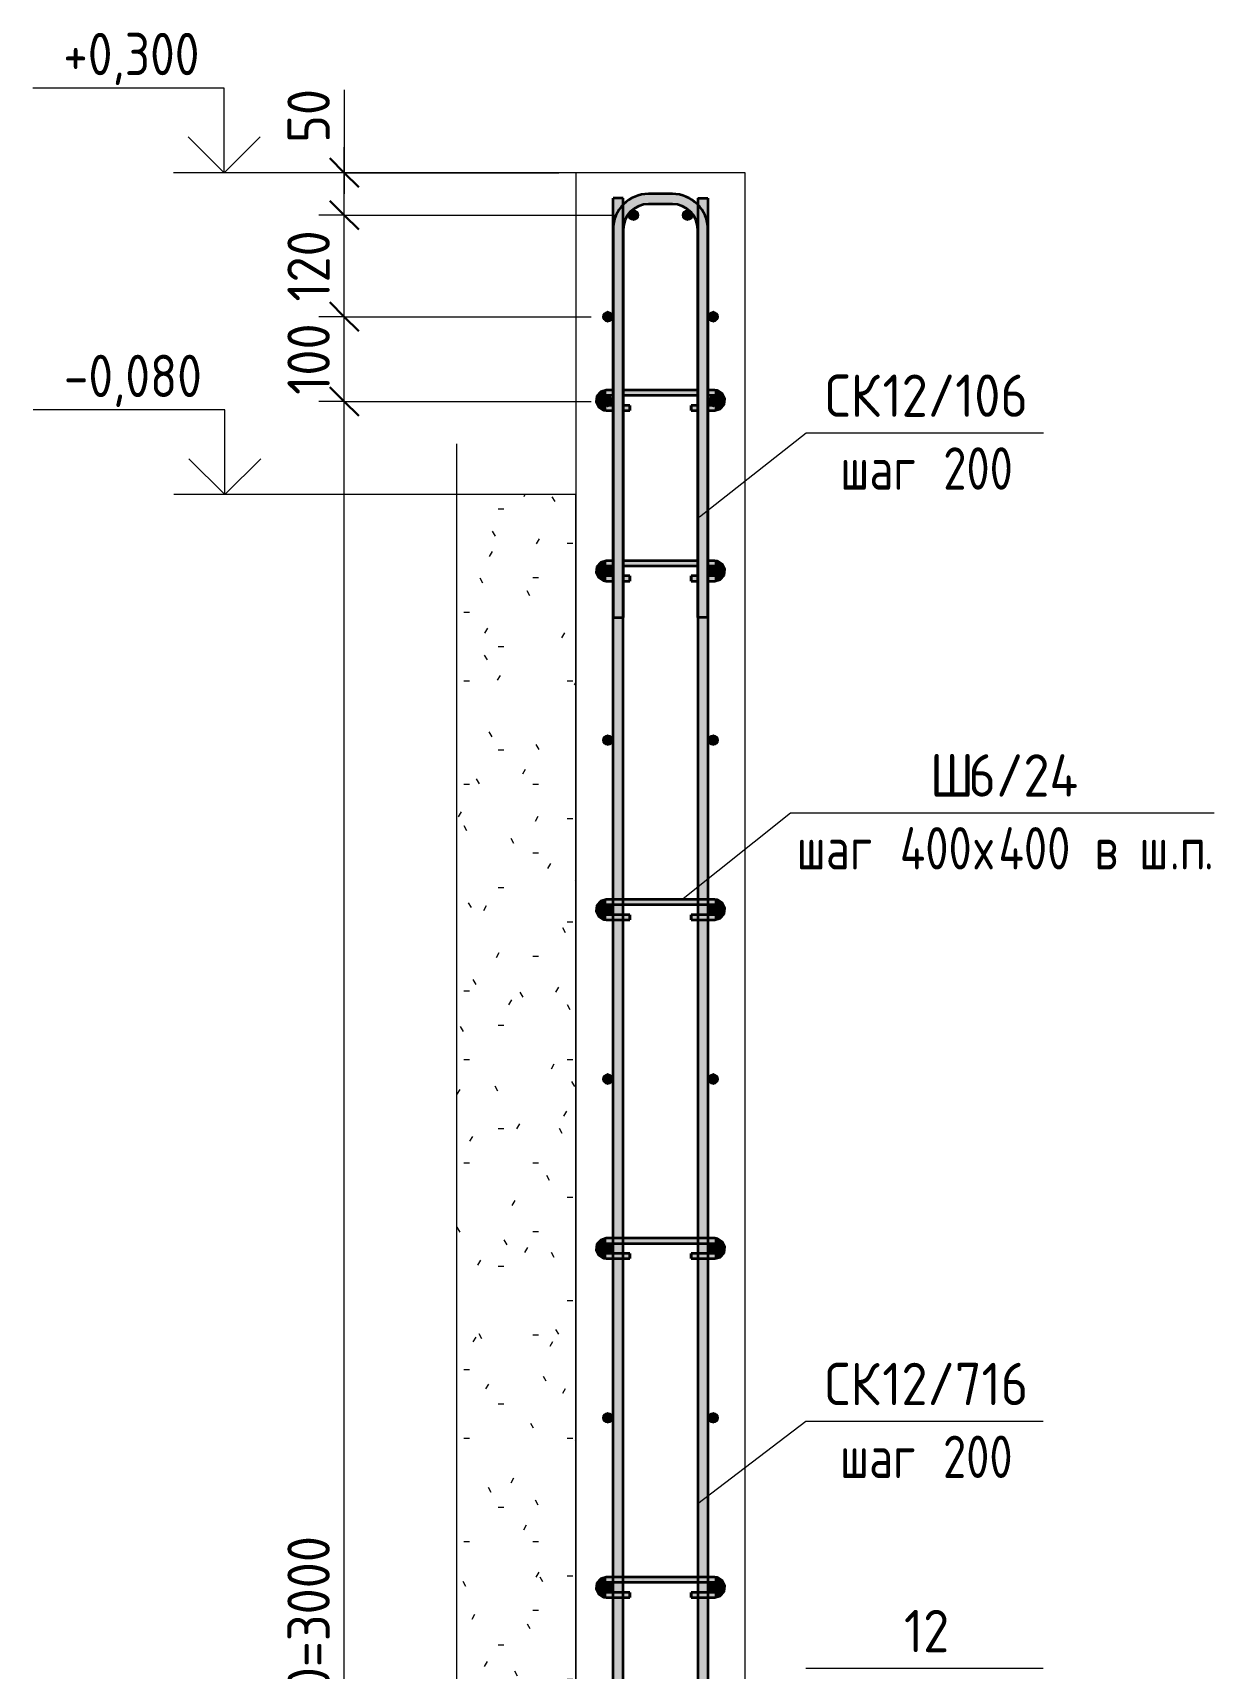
# Model space of a CAD drawing. Header units: millimetres. Extents: x -6516 to 17647, y -4389 to 6814.
# Drawn here: x 13559 to 14953, y -1466 to 465 of the extents above; entities that cross this region are included whole.
import ezdxf

# ---------------------------------------------------------------- set-up
doc = ezdxf.new("R2010")
doc.units = ezdxf.units.MM
for name, color, linetype, lineweight in [('AA_Dim', 7, 'Continuous', 9), ('AA_Dim-20', 7, 'Continuous', 9), ('AA_Oformlenie', 7, 'Continuous', 9), ('AA_Vinoska', 7, 'Continuous', 9), ('AA_Visotnaya otmetka', 7, 'Continuous', 9), ('AF_Stena_Опалубка', 253, 'Continuous', 20), ('KR_Armatura', 7, 'Continuous', 20), ('KR_Armatura_Tonkie', 7, 'Continuous', 20), ('KR_Fundament', 7, 'Continuous', 20)]:
    doc.layers.add(name, color=color, linetype=linetype, lineweight=lineweight)
doc.styles.add('ISOCPEUR_1', font='isocpeur.TTF', dxfattribs={"width": 0.9, "height": 50})
doc.styles.add('ISOCPEUR_2', font='isocpeur.TTF', dxfattribs={"width": 0.85, "height": 50})
doc.styles.add('ISOCPEUR_3', font='isocpeur.TTF', dxfattribs={"width": 0.8, "height": 50})
doc.dimstyles.new('05_Округл_1мм__прозр_', dxfattribs={"dimscale": 304.8, "dimtxt": 50.137748, "dimasz": 0.111549, "dimexe": 0.098425, "dimexo": 0.065617, "dimgap": 0.006562, "dimtad": 1, "dimdec": 0, "dimdsep": 46, "dimtxsty": 'ISOCPEUR_1', "dimblk1": 'OBLIQUE', "dimblk2": 'OBLIQUE', "dimsah": 1, "dimcen": 0.09, "dimdle": 0.098425, "dimazin": 0, "dimtfac": 1, "dimtdec": 4, "dimtix": 1, "dimtmove": 0, "dimatfit": 3, "dimfxl": 1, "dimtvp": 1, "dimtolj": 1, "dimtzin": 0, "dimlwd": 18, "dimlwe": 18, "dimarcsym": 2})
doc.dimstyles.new('05_Округл_1мм__прозр__1', dxfattribs={"dimscale": 304.8, "dimtxt": 50.137748, "dimasz": 0.111549, "dimexe": 0.098425, "dimexo": 0.065617, "dimgap": 0.006562, "dimtad": 1, "dimdec": 0, "dimdsep": 46, "dimtxsty": 'ISOCPEUR_1', "dimblk1": 'OBLIQUE', "dimblk2": 'OBLIQUE', "dimsah": 1, "dimcen": 0.09, "dimdle": 0.098425, "dimazin": 0, "dimtfac": 1, "dimtdec": 4, "dimtix": 1, "dimtmove": 1, "dimatfit": 3, "dimfxl": 1, "dimtvp": 1, "dimtolj": 1, "dimtzin": 0, "dimlwd": 18, "dimlwe": 18, "dimarcsym": 2})

# ---------------------------------------------------------------- blocks, each defined once
blk = doc.blocks.new('350_Шпилька массив _НесАрм_РабПлоск_ - 350_Шпилька массив _НесАрм_РабПлоск_-3968515-КР_РЗ_Арм_3')
at = {"layer": 'KR_Armatura_Tonkie', "lineweight": 35}
for points in [[(-22434.1, 19.4), (-22434.1, 25.3), (-22439.3, 28.3), (-22439.3, 34.3), (-22434.1, 37.4), (-22434.1, 43.2), (-22437.7, 41.8), (-22442.5, 39.8), (-22446.1, 31.3), (-22442.5, 22.9), (-22434.9, 19.7)], [(-22306.1, 19.4), (-22302.4, 20.8), (-22297.6, 22.9), (-22294.1, 31.3), (-22297.6, 39.8), (-22306.1, 43.2), (-22306.1, 37.3), (-22300.9, 34.3), (-22300.9, 28.3), (-22306.1, 25.2), (-22306.1, 19.7)], [(-22434.1, -181.9), (-22434.1, -176), (-22439.3, -173), (-22439.3, -167), (-22434.1, -163.9), (-22434.1, -158.2), (-22437.7, -159.5), (-22442.5, -161.6), (-22446.1, -170), (-22442.5, -178.5), (-22434.9, -181.6)], [(-22306.1, -181.9), (-22302.4, -180.5), (-22297.6, -178.5), (-22294.1, -170), (-22297.6, -161.6), (-22306.1, -158.2), (-22306.1, -164), (-22300.9, -167), (-22300.9, -173), (-22306.1, -176.2), (-22306.1, -181.6)], [(-22434.1, -581.9), (-22434.1, -576), (-22439.3, -573), (-22439.3, -567), (-22434.1, -563.9), (-22434.1, -558.2), (-22437.7, -559.5), (-22442.5, -561.6), (-22446.1, -570), (-22442.5, -578.5), (-22434.9, -581.6)], [(-22314.1, -564), (-22306.1, -563.9), (-22306.1, -558), (-22434.1, -558.2), (-22434.1, -564), (-22326.1, -564)], [(-22306.1, -581.9), (-22302.4, -580.5), (-22297.6, -578.5), (-22294.1, -570), (-22297.6, -561.6), (-22306.1, -558.2), (-22306.1, -564), (-22300.9, -567), (-22300.9, -573), (-22306.1, -576.2), (-22306.1, -581.6)], [(-22409.1, -582), (-22406.3, -581.9), (-22406.3, -576), (-22434.1, -576.2), (-22434.1, -582), (-22414.1, -582)], [(-22312.1, -582), (-22306.1, -581.9), (-22306.1, -576), (-22333.8, -576.2), (-22333.8, -582), (-22314.1, -582)], [(-22434.1, -981.9), (-22434.1, -976), (-22439.3, -973), (-22439.3, -967), (-22434.1, -963.9), (-22434.1, -958.2), (-22437.7, -959.5), (-22442.5, -961.6), (-22446.1, -970), (-22442.5, -978.5), (-22434.9, -981.6)], [(-22344.4, -964), (-22306.1, -963.9), (-22306.1, -958), (-22434.1, -958.2), (-22434.1, -964), (-22409.1, -964)], [(-22306.1, -981.9), (-22302.4, -980.5), (-22297.6, -978.5), (-22294.1, -969.9), (-22297.6, -961.6), (-22306.1, -958.2), (-22306.1, -964), (-22300.9, -967), (-22300.9, -973), (-22306.1, -976.2), (-22306.1, -981.6)], [(-22409.1, -982), (-22406.3, -981.9), (-22406.3, -976), (-22434.1, -976.2), (-22434.1, -982), (-22414.1, -982)], [(-22312.1, -982), (-22306.1, -981.9), (-22306.1, -976), (-22333.8, -976.2), (-22333.8, -982), (-22314.1, -982)], [(-22434.1, -1381.9), (-22434.1, -1376), (-22439.3, -1373), (-22439.3, -1367), (-22434.1, -1363.9), (-22434.1, -1358.2), (-22437.7, -1359.5), (-22442.5, -1361.6), (-22446.1, -1370), (-22442.5, -1378.5), (-22434.9, -1381.6)], [(-22344.4, -1364), (-22306.1, -1363.9), (-22306.1, -1358), (-22434.1, -1358.2), (-22434.1, -1364), (-22409.1, -1364)], [(-22306.1, -1381.9), (-22302.4, -1380.5), (-22297.6, -1378.5), (-22294.1, -1370), (-22297.6, -1361.6), (-22306.1, -1358.2), (-22306.1, -1364), (-22300.9, -1367), (-22300.9, -1373), (-22306.1, -1376.2), (-22306.1, -1381.6)], [(-22409.1, -1382), (-22406.3, -1381.9), (-22406.3, -1376), (-22434.1, -1376.2), (-22434.1, -1382), (-22414.1, -1382)], [(-22326.1, -1382), (-22306.1, -1381.9), (-22306.1, -1376), (-22333.8, -1376.2), (-22333.8, -1382)]]:
    blk.add_hatch(color=256, dxfattribs=at).paths.add_polyline_path(points)
h = blk.add_hatch(color=256, dxfattribs=at)
h.paths.add_polyline_path([(-22433.3, 37.3), (-22426.1, 37.4), (-22426.1, 43.3), (-22434.1, 43.2), (-22434.1, 37.3)])
h.paths.add_polyline_path([(-22409.1, 37.3), (-22326.1, 37.5), (-22326.1, 43.3), (-22414.1, 43.2), (-22414.1, 37.3)])
h.paths.add_polyline_path([(-22314.1, 37.3), (-22306.1, 37.4), (-22306.1, 43.3), (-22314.1, 43.2), (-22314.1, 37.3)])
h = blk.add_hatch(color=256, dxfattribs=at)
h.paths.add_polyline_path([(-22434.1, 19.3), (-22426.1, 19.5), (-22426.1, 25.3), (-22434.1, 25.2), (-22434.1, 19.4)])
h.paths.add_polyline_path([(-22406.3, 19.3), (-22406.3, 25.3), (-22414.1, 25.2), (-22414.1, 19.3), (-22409.1, 19.3)])
h = blk.add_hatch(color=256, dxfattribs=at)
h.paths.add_polyline_path([(-22312.1, 19.3), (-22306.1, 19.4), (-22306.1, 25.3), (-22314.1, 25.2), (-22314.1, 19.3)])
h.paths.add_polyline_path([(-22326.1, 19.3), (-22326.1, 25.3), (-22333.8, 25.2), (-22333.8, 19.3)])
h = blk.add_hatch(color=256, dxfattribs=at)
h.paths.add_polyline_path([(-22426.1, -164), (-22426.1, -158), (-22434.1, -158.2), (-22434.1, -164)])
h.paths.add_polyline_path([(-22409.1, -164), (-22326.1, -163.9), (-22326.1, -158), (-22414.1, -158.2), (-22414.1, -164)])
h.paths.add_polyline_path([(-22314.1, -164), (-22306.1, -163.9), (-22306.1, -158), (-22314.1, -158.2), (-22314.1, -164)])
h = blk.add_hatch(color=256, dxfattribs=at)
h.paths.add_polyline_path([(-22406.3, -182), (-22406.3, -176), (-22414.1, -176.2), (-22414.1, -182), (-22409.1, -182)])
h.paths.add_polyline_path([(-22426.1, -182), (-22426.1, -176), (-22434.1, -176.2), (-22434.1, -182)])
h = blk.add_hatch(color=256, dxfattribs=at)
h.paths.add_polyline_path([(-22314.1, -182), (-22306.1, -181.9), (-22306.1, -176), (-22314.1, -176.2), (-22314.1, -182)])
h.paths.add_polyline_path([(-22333.8, -182), (-22326.1, -181.9), (-22326.1, -176), (-22333.8, -176.2), (-22333.8, -181.9)])
for p, q in [((-22426.1, 43.3), (-22434.1, 43.3)), ((-22326.1, 43.3), (-22414.1, 43.3)), ((-22306.1, 43.3), (-22314.1, 43.3)), ((-22434.1, 37.3), (-22426.1, 37.3)), ((-22426.1, 25.3), (-22434.1, 25.3)), ((-22434.1, 19.3), (-22426.1, 19.3)), ((-22414.1, 37.3), (-22326.1, 37.3)), ((-22406.3, 25.3), (-22414.1, 25.3)), ((-22414.1, 19.3), (-22406.3, 19.3)), ((-22406.3, 25.3), (-22406.3, 19.3)), ((-22406.3, 19.4), (-22406.3, 25.2)), ((-22326.1, 25.3), (-22333.8, 25.3)), ((-22333.8, 19.3), (-22333.8, 25.3)), ((-22333.8, 25.2), (-22333.8, 19.4)), ((-22333.8, 19.3), (-22326.1, 19.3)), ((-22314.1, 37.3), (-22306.1, 37.3)), ((-22306.1, 25.3), (-22314.1, 25.3)), ((-22314.1, 19.3), (-22306.1, 19.3)), ((-22426.1, -158), (-22434.1, -158)), ((-22434.1, -164), (-22426.1, -164)), ((-22326.1, -158), (-22414.1, -158)), ((-22414.1, -164), (-22326.1, -164)), ((-22306.1, -158), (-22314.1, -158)), ((-22314.1, -164), (-22306.1, -164)), ((-22426.1, -176), (-22434.1, -176)), ((-22434.1, -182), (-22426.1, -182)), ((-22406.3, -176), (-22414.1, -176)), ((-22414.1, -182), (-22406.3, -182)), ((-22406.3, -176), (-22406.3, -182)), ((-22406.3, -181.9), (-22406.3, -176.2)), ((-22326.1, -176), (-22333.8, -176)), ((-22333.8, -182), (-22333.8, -176)), ((-22333.8, -176.2), (-22333.8, -181.9)), ((-22333.8, -182), (-22326.1, -182)), ((-22306.1, -176), (-22314.1, -176)), ((-22314.1, -182), (-22306.1, -182)), ((-22426.1, -558), (-22434.1, -558)), ((-22414.1, -558), (-22426.1, -558)), ((-22326.1, -558), (-22414.1, -558)), ((-22314.1, -558), (-22326.1, -558)), ((-22306.1, -558), (-22314.1, -558)), ((-22434.1, -564), (-22426.1, -564)), ((-22426.1, -576), (-22434.1, -576)), ((-22426.1, -564), (-22414.1, -564)), ((-22414.1, -576), (-22426.1, -576)), ((-22414.1, -564), (-22326.1, -564)), ((-22406.3, -576), (-22414.1, -576)), ((-22406.3, -576), (-22406.3, -582)), ((-22406.3, -581.9), (-22406.3, -576.2)), ((-22326.1, -576), (-22333.8, -576)), ((-22333.8, -582), (-22333.8, -576)), ((-22333.8, -576.2), (-22333.8, -581.9)), ((-22326.1, -564), (-22314.1, -564)), ((-22314.1, -576), (-22326.1, -576)), ((-22314.1, -564), (-22306.1, -564)), ((-22306.1, -576), (-22314.1, -576)), ((-22434.1, -582), (-22426.1, -582)), ((-22426.1, -582), (-22414.1, -582)), ((-22414.1, -582), (-22406.3, -582)), ((-22333.8, -582), (-22326.1, -582)), ((-22326.1, -582), (-22314.1, -582)), ((-22314.1, -582), (-22306.1, -582)), ((-22426.1, -958), (-22434.1, -958)), ((-22434.1, -964), (-22426.1, -964)), ((-22414.1, -958), (-22426.1, -958)), ((-22426.1, -964), (-22414.1, -964)), ((-22326.1, -958), (-22414.1, -958)), ((-22414.1, -964), (-22326.1, -964)), ((-22314.1, -958), (-22326.1, -958)), ((-22326.1, -964), (-22314.1, -964)), ((-22306.1, -958), (-22314.1, -958)), ((-22314.1, -964), (-22306.1, -964)), ((-22426.1, -976), (-22434.1, -976)), ((-22434.1, -982), (-22426.1, -982)), ((-22414.1, -976), (-22426.1, -976)), ((-22426.1, -982), (-22414.1, -982)), ((-22406.3, -976), (-22414.1, -976)), ((-22414.1, -982), (-22406.3, -982)), ((-22406.3, -976), (-22406.3, -982)), ((-22406.3, -981.9), (-22406.3, -976.2)), ((-22326.1, -976), (-22333.8, -976)), ((-22333.8, -982), (-22333.8, -976)), ((-22333.8, -976.2), (-22333.8, -981.9)), ((-22333.8, -982), (-22326.1, -982)), ((-22314.1, -976), (-22326.1, -976)), ((-22326.1, -982), (-22314.1, -982)), ((-22306.1, -976), (-22314.1, -976)), ((-22314.1, -982), (-22306.1, -982)), ((-22426.1, -1358), (-22434.1, -1358)), ((-22434.1, -1364), (-22426.1, -1364)), ((-22414.1, -1358), (-22426.1, -1358)), ((-22426.1, -1364), (-22414.1, -1364)), ((-22326.1, -1358), (-22414.1, -1358)), ((-22414.1, -1364), (-22326.1, -1364)), ((-22314.1, -1358), (-22326.1, -1358)), ((-22326.1, -1364), (-22314.1, -1364)), ((-22306.1, -1358), (-22314.1, -1358)), ((-22314.1, -1364), (-22306.1, -1364)), ((-22426.1, -1376), (-22434.1, -1376)), ((-22434.1, -1382), (-22426.1, -1382)), ((-22414.1, -1376), (-22426.1, -1376)), ((-22426.1, -1382), (-22414.1, -1382)), ((-22406.3, -1376), (-22414.1, -1376)), ((-22414.1, -1382), (-22406.3, -1382)), ((-22406.3, -1376), (-22406.3, -1382)), ((-22406.3, -1381.9), (-22406.3, -1376.2)), ((-22326.1, -1376), (-22333.8, -1376)), ((-22333.8, -1382), (-22333.8, -1376)), ((-22333.8, -1376.2), (-22333.8, -1381.9)), ((-22333.8, -1382), (-22326.1, -1382)), ((-22314.1, -1376), (-22326.1, -1376)), ((-22326.1, -1382), (-22314.1, -1382)), ((-22306.1, -1376), (-22314.1, -1376)), ((-22314.1, -1382), (-22306.1, -1382))]:
    blk.add_line(p, q, dxfattribs=at)
at = {"layer": 'KR_Armatura_Tonkie', "lineweight": 35, "flags": 128}
for points in [[(-22434.1, 43.3), (-22440.6, 41.4), (-22445, 36.3), (-22445.9, 29.5), (-22443, 23.4), (-22437.3, 19.8), (-22434.1, 19.3)], [(-22306.1, 19.3), (-22299.5, 21.3), (-22295.1, 26.4), (-22294.2, 33.2), (-22297.1, 39.3), (-22302.8, 42.9), (-22306.1, 43.3)], [(-22434.1, 25.3), (-22438.4, 27.2), (-22440.1, 31.7), (-22438, 35.9), (-22434.1, 37.3)], [(-22306.1, 37.3), (-22301.7, 35.5), (-22300.1, 31), (-22302.2, 26.8), (-22306.1, 25.3)], [(-22434.1, -158), (-22440.6, -160), (-22445, -165.1), (-22445.9, -171.9), (-22443, -178), (-22437.3, -181.6), (-22434.1, -182)], [(-22434.1, -176), (-22438.4, -174.2), (-22440.1, -169.7), (-22438, -165.5), (-22434.1, -164)], [(-22306.1, -182), (-22299.5, -180.1), (-22295.1, -175), (-22294.2, -168.2), (-22297.1, -162.1), (-22302.8, -158.5), (-22306.1, -158)], [(-22306.1, -164), (-22301.7, -165.9), (-22300.1, -170.4), (-22302.2, -174.6), (-22306.1, -176)], [(-22434.1, -558), (-22440.6, -560), (-22445, -565.1), (-22445.9, -571.9), (-22443, -578), (-22437.3, -581.6), (-22434.1, -582)], [(-22306.1, -582), (-22299.5, -580.1), (-22295.1, -575), (-22294.2, -568.2), (-22297.1, -562.1), (-22302.8, -558.5), (-22306.1, -558)], [(-22434.1, -576), (-22438.4, -574.2), (-22440.1, -569.7), (-22438, -565.5), (-22434.1, -564)], [(-22306.1, -564), (-22301.7, -565.9), (-22300.1, -570.4), (-22302.2, -574.6), (-22306.1, -576)], [(-22434.1, -958), (-22440.6, -960), (-22445, -965.1), (-22445.9, -971.9), (-22443, -978), (-22437.3, -981.6), (-22434.1, -982)], [(-22434.1, -976), (-22438.4, -974.2), (-22440.1, -969.7), (-22438, -965.5), (-22434.1, -964)], [(-22306.1, -982), (-22299.5, -980.1), (-22295.1, -975), (-22294.2, -968.2), (-22297.1, -962.1), (-22302.8, -958.5), (-22306.1, -958)], [(-22306.1, -964), (-22301.7, -965.9), (-22300.1, -970.4), (-22302.2, -974.6), (-22306.1, -976)], [(-22434.1, -1358), (-22440.6, -1360), (-22445, -1365.1), (-22445.9, -1371.9), (-22443, -1378), (-22437.3, -1381.6), (-22434.1, -1382)], [(-22434.1, -1376), (-22438.4, -1374.2), (-22440.1, -1369.7), (-22438, -1365.5), (-22434.1, -1364)], [(-22306.1, -1382), (-22299.5, -1380.1), (-22295.1, -1375), (-22294.2, -1368.2), (-22297.1, -1362.1), (-22302.8, -1358.5), (-22306.1, -1358)], [(-22306.1, -1364), (-22301.7, -1365.9), (-22300.1, -1370.4), (-22302.2, -1374.6), (-22306.1, -1376)]]:
    blk.add_lwpolyline(points, dxfattribs=at)
blk = doc.blocks.new('011_ЛинияОбрыва _ЭлУзла_Линия_ - Тип 1-3964030-КР_РЗ_Арм_3')
at = {"layer": 'AA_Oformlenie'}
blk.add_line((-22610.4, -1953.7), (-22610.4, -80), dxfattribs=at)
blk = doc.blocks.new('DIMBLOCK102-КР_РЗ_Арм_3')
at = {"layer": 'AA_Dim-20', "lineweight": 30}
for p, q in [((13926.7, 130), (13909.7, 147)), ((13926.7, 130), (13943.7, 113)), ((13926.7, 30), (13909.7, 47)), ((13926.7, 30), (13943.7, 13)), ((13926.7, -2970), (13909.7, -2953)), ((13926.7, -2970), (13943.7, -2987))]:
    blk.add_line(p, q, dxfattribs=at)
at = {"layer": 'AA_Dim-20', "lineweight": 18}
for p, q in [((13926.7, 130), (13896.7, 130)), ((13926.7, 130), (14217.9, 130)), ((13926.7, 30), (13896.7, 30)), ((13926.7, -2970), (13926.7, 30)), ((13926.7, 30), (14217.9, 30)), ((13926.7, -2970), (13896.7, -2970)), ((13926.7, -2970), (14217.9, -2970))]:
    blk.add_line(p, q, dxfattribs=at)
at = {"layer": 'AA_Dim-20', "color": 0, "lineweight": 18, "insert": (13859.6, -1637), "char_height": 50, "width": 400.724, "attachment_point": 1, "rotation": 90, "line_spacing_factor": 1.135194, "style": 'ISOCPEUR_1'}
blk.add_mtext('15х200=3000', dxfattribs=at)
blk = doc.blocks.new('_None')
blk = doc.blocks.new('DIMBLOCK103-КР_РЗ_Арм_3')
at = {"layer": 'AA_Dim-20', "lineweight": 30}
for p, q in [((13926.7, 250), (13909.7, 267)), ((13926.7, 250), (13943.7, 233)), ((13926.7, 130), (13909.7, 147)), ((13926.7, 130), (13943.7, 113)), ((13926.7, 30), (13909.7, 47)), ((13926.7, 30), (13943.7, 13))]:
    blk.add_line(p, q, dxfattribs=at)
at = {"layer": 'AA_Dim-20', "lineweight": 18}
for p, q in [((13926.7, 250), (13896.7, 250)), ((13926.7, 250), (14247.9, 250)), ((13926.7, 130), (13896.7, 130)), ((13926.7, 30), (13926.7, 130)), ((13926.7, 130), (14217.9, 130)), ((13926.7, 30), (13896.7, 30)), ((13926.7, 30), (14217.9, 30))]:
    blk.add_line(p, q, dxfattribs=at)
at = {"layer": 'AA_Dim-20', "color": 0, "lineweight": 18, "insert": (13859.6, 37.9), "char_height": 50, "width": 101.032, "attachment_point": 1, "rotation": 90, "line_spacing_factor": 1.135194, "style": 'ISOCPEUR_1'}
blk.add_mtext('100', dxfattribs=at)
blk = doc.blocks.new('DIMBLOCK104-КР_РЗ_Арм_3')
at = {"layer": 'AA_Dim-20', "lineweight": 30}
for p, q in [((13926.7, 300), (13909.7, 317)), ((13926.7, 300), (13943.7, 283)), ((13926.7, 250), (13909.7, 267)), ((13926.7, 250), (13943.7, 233)), ((13926.7, 130), (13909.7, 147)), ((13926.7, 130), (13943.7, 113))]:
    blk.add_line(p, q, dxfattribs=at)
at = {"layer": 'AA_Dim-20', "lineweight": 18}
for p, q in [((13926.7, 300), (13896.7, 300)), ((13926.7, 300), (14179.9, 300)), ((13926.7, 250), (13896.7, 250)), ((13926.7, 130), (13926.7, 250)), ((13926.7, 250), (14247.9, 250)), ((13926.7, 130), (13896.7, 130)), ((13926.7, 130), (14217.9, 130))]:
    blk.add_line(p, q, dxfattribs=at)
at = {"layer": 'AA_Dim-20', "color": 0, "lineweight": 18, "insert": (13859.6, 147.9), "char_height": 50, "width": 101.032, "attachment_point": 1, "rotation": 90, "line_spacing_factor": 1.135194, "style": 'ISOCPEUR_1'}
blk.add_mtext('120', dxfattribs=at)
blk = doc.blocks.new('DIMBLOCK105-КР_РЗ_Арм_3')
at = {"layer": 'AA_Dim-20', "lineweight": 18}
for p, q in [((13926.7, 397.7), (13926.7, 315.3)), ((13926.7, 250), (13926.7, 330)), ((13926.7, 315.3), (13926.7, 275)), ((13926.7, 300), (13896.7, 300)), ((13926.7, 300), (14179.9, 300)), ((13926.7, 250), (13896.7, 250)), ((13926.7, 250), (14247.9, 250))]:
    blk.add_line(p, q, dxfattribs=at)
at = {"layer": 'AA_Dim-20', "lineweight": 30}
for p, q in [((13926.7, 300), (13909.7, 317)), ((13926.7, 300), (13943.7, 283)), ((13926.7, 250), (13909.7, 267)), ((13926.7, 250), (13943.7, 233))]:
    blk.add_line(p, q, dxfattribs=at)
at = {"layer": 'AA_Dim-20', "color": 0, "lineweight": 18, "insert": (13859.6, 335.3), "char_height": 50, "width": 74.923, "attachment_point": 1, "rotation": 90, "line_spacing_factor": 1.135194, "style": 'ISOCPEUR_1'}
blk.add_mtext('50', dxfattribs=at)
blk = doc.blocks.new('042_М_Арматуры - Диам длина поз _ Шаг-2260295-КР_РЗ_Арм_3')
at = {"layer": 'AA_Vinoska'}
blk.add_line((-22187.4, -2718.9), (-21907.4, -2718.9), dxfattribs=at)
blk = doc.blocks.new('042_М_Арматуры - Диам длина поз _ Комментарий _дп 25_-3935260-КР_РЗ_Арм_3')
at = {"layer": 'AA_Vinoska'}
blk.add_line((-22216.6, -455.6), (-21716.6, -455.6), dxfattribs=at)
blk = doc.blocks.new('Высотные отметки - Стрелка вверх-400292-КР_РЗ_Арм_3')
at = {"layer": 'AA_Vinoska'}
for p, q in [((-23028.3, -2920), (-23254.3, -2920)), ((-23028.3, -3020), (-23028.3, -2920)), ((-23028.3, -3020), (-23070.7, -2977.6)), ((-23028.3, -3020), (-22985.9, -2977.6)), ((-22968.3, -3020), (-23088.3, -3020))]:
    blk.add_line(p, q, dxfattribs=at)

msp = doc.modelspace()

# ---------------------------------------------------------------- hatches: boundary and pattern name
at = {"layer": 'KR_Armatura', "lineweight": 9}
h = msp.add_hatch(color=256, dxfattribs=at)
edge = h.paths.add_edge_path()
edge.add_arc((14267.8741, 250), 6, 0, 360)
for points in [[(14267.8741, 244), (14273.0702, 247), (14273.0702, 253), (14267.8741, 256), (14262.6779, 253), (14262.6779, 247)], [(14331.8741, 244), (14337.0702, 247), (14337.0702, 253), (14331.8741, 256), (14326.6779, 253), (14326.6779, 247)], [(14237.8741, 124), (14243.0702, 127), (14243.0702, 133), (14237.8741, 136), (14232.6779, 133), (14232.6779, 127)], [(14361.8741, 124), (14367.0702, 127), (14367.0702, 133), (14361.8741, 136), (14356.6779, 133), (14356.6779, 127)], [(14237.8741, 24), (14243.0702, 27), (14243.0702, 33), (14237.8741, 36), (14232.6779, 33), (14232.6779, 27)], [(14361.8741, 24), (14367.0702, 27), (14367.0702, 33), (14361.8741, 36), (14356.6779, 33), (14356.6779, 27), (14357.8552, 26.3203)], [(14237.8741, -176), (14243.0702, -173), (14243.0702, -167), (14237.8741, -164), (14232.6779, -167), (14232.6779, -173)], [(14361.8741, -176), (14367.0702, -173), (14367.0702, -167), (14361.8741, -164), (14356.6779, -167), (14356.6779, -173), (14357.8552, -173.6797)], [(14237.8741, -376), (14243.0702, -373), (14243.0702, -367), (14237.8741, -364), (14232.6779, -367), (14232.6779, -373)], [(14361.8741, -376), (14367.0702, -373), (14367.0702, -367), (14361.8741, -364), (14356.6779, -367), (14356.6779, -373)], [(14237.8741, -576), (14243.0702, -573), (14243.0702, -567), (14237.8741, -564), (14232.6779, -567), (14232.6779, -573)], [(14361.8741, -576), (14367.0702, -573), (14367.0702, -567), (14361.8741, -564), (14356.6779, -567), (14356.6779, -573), (14357.8552, -573.6797)], [(14237.8741, -776), (14243.0702, -773), (14243.0702, -767), (14237.8741, -764), (14232.6779, -767), (14232.6779, -773)], [(14361.8741, -776), (14367.0702, -773), (14367.0702, -767), (14361.8741, -764), (14356.6779, -767), (14356.6779, -773)], [(14237.8741, -976), (14243.0702, -973), (14243.0702, -967), (14237.8741, -964), (14232.6779, -967), (14232.6779, -973)], [(14361.8741, -976), (14367.0702, -973), (14367.0702, -967), (14361.8741, -964), (14356.6779, -967), (14356.6779, -973), (14357.8552, -973.6797)], [(14237.8741, -1176), (14243.0702, -1173), (14243.0702, -1167), (14237.8741, -1164), (14232.6779, -1167), (14232.6779, -1173)], [(14361.8741, -1176), (14367.0702, -1173), (14367.0702, -1167), (14361.8741, -1164), (14356.6779, -1167), (14356.6779, -1173)], [(14237.8741, -1376), (14243.0702, -1373), (14243.0702, -1367), (14237.8741, -1364), (14232.6779, -1367), (14232.6779, -1373)], [(14361.8741, -1376), (14367.0702, -1373), (14367.0702, -1367), (14361.8741, -1364), (14356.6779, -1367), (14356.6779, -1373), (14357.8552, -1373.6797)]]:
    msp.add_hatch(color=256, dxfattribs=at).paths.add_polyline_path(points)
h = msp.add_hatch(color=256, dxfattribs=at)
edge = h.paths.add_edge_path()
edge.add_arc((14331.8741, 250), 6, 0, 360)
h = msp.add_hatch(color=256, dxfattribs=at)
edge = h.paths.add_edge_path()
edge.add_arc((14237.8741, 130), 6, 0, 360)
h = msp.add_hatch(color=256, dxfattribs=at)
edge = h.paths.add_edge_path()
edge.add_arc((14361.8741, 130), 6, 0, 360)
h = msp.add_hatch(color=256, dxfattribs=at)
edge = h.paths.add_edge_path()
edge.add_arc((14237.8741, 30), 6, 0, 360)
h = msp.add_hatch(color=256, dxfattribs=at)
edge = h.paths.add_edge_path()
edge.add_arc((14361.8741, 30), 6, 0, 360)
h = msp.add_hatch(color=256, dxfattribs=at)
edge = h.paths.add_edge_path()
edge.add_arc((14237.8741, -170), 6, 0, 360)
h = msp.add_hatch(color=256, dxfattribs=at)
edge = h.paths.add_edge_path()
edge.add_arc((14361.8741, -170), 6, 0, 360)
h = msp.add_hatch(color=256, dxfattribs=at)
edge = h.paths.add_edge_path()
edge.add_arc((14237.8741, -370), 6, 0, 360)
h = msp.add_hatch(color=256, dxfattribs=at)
edge = h.paths.add_edge_path()
edge.add_arc((14361.8741, -370), 6, 0, 360)
h = msp.add_hatch(color=256, dxfattribs=at)
edge = h.paths.add_edge_path()
edge.add_arc((14237.8741, -570), 6, 0, 360)
h = msp.add_hatch(color=256, dxfattribs=at)
edge = h.paths.add_edge_path()
edge.add_arc((14361.8741, -570), 6, 0, 360)
h = msp.add_hatch(color=256, dxfattribs=at)
edge = h.paths.add_edge_path()
edge.add_arc((14237.8741, -770), 6, 0, 360)
h = msp.add_hatch(color=256, dxfattribs=at)
edge = h.paths.add_edge_path()
edge.add_arc((14361.8741, -770), 6, 0, 360)
h = msp.add_hatch(color=256, dxfattribs=at)
edge = h.paths.add_edge_path()
edge.add_arc((14237.8741, -970), 6, 0, 360)
h = msp.add_hatch(color=256, dxfattribs=at)
edge = h.paths.add_edge_path()
edge.add_arc((14361.8741, -970), 6, 0, 360)
h = msp.add_hatch(color=256, dxfattribs=at)
edge = h.paths.add_edge_path()
edge.add_arc((14237.8741, -1170), 6, 0, 360)
h = msp.add_hatch(color=256, dxfattribs=at)
edge = h.paths.add_edge_path()
edge.add_arc((14361.8741, -1170), 6, 0, 360)
h = msp.add_hatch(color=256, dxfattribs=at)
edge = h.paths.add_edge_path()
edge.add_arc((14237.8741, -1370), 6, 0, 360)
h = msp.add_hatch(color=256, dxfattribs=at)
edge = h.paths.add_edge_path()
edge.add_arc((14361.8741, -1370), 6, 0, 360)
at = {"layer": 'KR_Armatura_Tonkie'}
for color, points in [(250, [(14255.8741, 233), (14256.8963, 240.7646), (14259.8933, 248), (14264.6609, 254.2132), (14270.8741, 258.9808), (14278.1095, 261.9778), (14285.8741, 263), (14285.8741, 275), (14275.0037, 273.5689), (14264.8741, 269.3731), (14256.1756, 262.6985), (14249.501, 254), (14245.3052, 243.8704), (14243.8741, 233)]), (250, [(14285.8741, 263), (14313.8741, 263), (14313.8741, 275), (14285.8741, 275)]), (250, [(14355.8741, 233), (14354.443, 243.8704), (14350.2471, 254), (14343.5726, 262.6985), (14334.8741, 269.3731), (14324.7445, 273.5689), (14313.8741, 275), (14313.8741, 263), (14321.6386, 261.9778), (14328.8741, 258.9808), (14335.0873, 254.2132), (14339.8548, 248), (14342.8518, 240.7646), (14343.8741, 233)]), (250, [(14255.8741, -225), (14255.8741, 233), (14243.8741, 233), (14243.8741, -225)]), (256, [(14343.8741, -225), (14355.8741, -225), (14355.8741, 233), (14343.8741, 233), (14343.8741, -207.3097)])]:
    msp.add_hatch(color=color, dxfattribs=at).paths.add_polyline_path(points)
at = {"layer": 'KR_Armatura_Tonkie', "transparency": 33554432}
h = msp.add_hatch(color=250, dxfattribs=at)
h.paths.add_polyline_path([(14243.8741, -3238), (14255.8741, -3238), (14255.8741, -3026.75), (14243.8741, -3026.75), (14243.8741, -3153.7526)])
h.paths.add_polyline_path([(14249.8741, -3010.75), (14255.8741, -3010.75), (14255.8741, 270), (14243.8741, 270), (14243.8741, -3010.75)])
h = msp.add_hatch(color=256, dxfattribs=at)
h.paths.add_polyline_path([(14355.8741, -3238), (14355.8741, -3026.75), (14343.8741, -3026.75), (14343.8741, -3238)])
h.paths.add_polyline_path([(14355.8741, -3010.75), (14355.8741, 270), (14343.8741, 270), (14343.8741, -3010.75), (14349.8741, -3010.75)])
at = {"layer": 'KR_Fundament', "lineweight": 9}
h = msp.add_hatch(dxfattribs=at)
h.set_pattern_fill('FP_19', color=256, style=0, pattern_type=2)
h.set_pattern_definition([(0, (13051.695, -300), (162.56, 40.64), [6.706, -115.214, 6.706, -115.214, -650.24]), (0, (13051.695, -300), (162.56, 40.64), [-243.84, 6.706, -237.134, 6.706, -115.214, -284.48]), (0, (13051.695, -300), (162.56, 40.64), [-609.6, 6.706, -74.574, 6.706, -196.494]), (120, (13112.655, -279.68), (-116.47527, 120.4611), [6.706, -115.214, 6.706, -765.454]), (120, (13112.655, -279.68), (-116.47527, 120.4611), [-128.626, -115.214, 6.706, -237.134, -406.4]), (120, (13112.655, -279.68), (-116.47527, 120.4611), [-487.68, 6.706, -115.214, 6.706, -277.774]), (120, (13112.655, -279.68), (-116.47527, 120.4611), [-616.306, -74.574, 6.706, -196.494]), (240, (13132.975, -198.4), (-46.08473, -161.1011), [6.706, -115.214, 6.706, -765.454]), (240, (13132.975, -198.4), (-46.08473, -161.1011), [-128.626, -115.214, 6.706, -237.134, -406.4]), (240, (13132.975, -198.4), (-46.08473, -161.1011), [-487.68, 6.706, -115.214, 6.706, -277.774]), (240, (13132.975, -198.4), (-46.08473, -161.1011), [-616.306, -74.574, 6.706, -196.494])])
h.paths.add_polyline_path([(14804.173, -3620), (14819.8741, -3620), (14819.8741, -3422.5235), (14804.173, -3422.5235), (14804.173, -3420), (14099.8741, -3420), (14099.8741, -3320), (14199.8741, -3320), (14199.8741, -80), (14059.5624, -80), (14059.5624, -1953.6654), (14075.2634, -1953.6654), (14075.2634, -1976.1888), (14059.5624, -1976.1888), (14094.2034, -1987.1888), (14059.5624, -1998.1888), (14059.5624, -3620)])

# ---------------------------------------------------------------- linework, layer by layer
at = {"layer": 'AA_Vinoska'}
for p, q in [((14346.0636, -106.2442), (14471.7823, -7.1931)), ((14059.5624, -80), (14059.5624, -20)), ((14324.537, -558.4275), (14453.3845, -455.5668)), ((14343.8337, -1271.0998), (14471.4572, -1173.9535))]:
    msp.add_line(p, q, dxfattribs=at)
at = {"layer": 'AA_Visotnaya otmetka'}
for p, q in [((13785.0527, 300), (13785.0527, 300)), ((14242.7797, 300), (13785.0527, 300)), ((13785.7562, -80), (13785.7562, -80)), ((14081.0047, -80), (13785.7562, -80))]:
    msp.add_line(p, q, dxfattribs=at)
at = {"layer": 'AF_Stena_Опалубка'}
for p, q in [((14199.8741, 300), (14199.8741, -80)), ((14399.8741, 300), (14199.8741, 300)), ((14399.8741, -3020), (14399.8741, 300)), ((14199.8741, -80), (14199.8741, -3020))]:
    msp.add_line(p, q, dxfattribs=at)
at = {"layer": 'KR_Armatura', "lineweight": 9}
for p, q in [((14267.8741, 256), (14262.6779, 253)), ((14262.6779, 253), (14262.6779, 247)), ((14273.0702, 253), (14267.8741, 256)), ((14273.0702, 247), (14273.0702, 253)), ((14331.8741, 256), (14326.6779, 253)), ((14326.6779, 253), (14326.6779, 247)), ((14337.0702, 253), (14331.8741, 256)), ((14337.0702, 247), (14337.0702, 253)), ((14262.6779, 247), (14267.8741, 244)), ((14267.8741, 244), (14273.0702, 247)), ((14326.6779, 247), (14331.8741, 244)), ((14331.8741, 244), (14337.0702, 247)), ((14237.8741, 136), (14232.6779, 133)), ((14243.0702, 133), (14237.8741, 136)), ((14361.8741, 136), (14356.6779, 133)), ((14367.0702, 133), (14361.8741, 136)), ((14232.6779, 133), (14232.6779, 127)), ((14232.6779, 127), (14237.8741, 124)), ((14237.8741, 124), (14243.0702, 127)), ((14243.0702, 127), (14243.0702, 133)), ((14356.6779, 133), (14356.6779, 127)), ((14356.6779, 127), (14361.8741, 124)), ((14361.8741, 124), (14367.0702, 127)), ((14367.0702, 127), (14367.0702, 133)), ((14237.8741, 36), (14232.6779, 33)), ((14232.6779, 33), (14232.6779, 27)), ((14232.6779, 27), (14237.8741, 24)), ((14243.0702, 33), (14237.8741, 36)), ((14237.8741, 24), (14243.0702, 27)), ((14243.0702, 27), (14243.0702, 33)), ((14361.8741, 36), (14356.6779, 33)), ((14356.6779, 33), (14356.6779, 27)), ((14356.6779, 27), (14357.8552, 26.3203)), ((14357.8552, 26.3203), (14361.8741, 24)), ((14367.0702, 33), (14361.8741, 36)), ((14361.8741, 24), (14367.0702, 27)), ((14367.0702, 27), (14367.0702, 33)), ((14237.8741, -164), (14232.6779, -167)), ((14232.6779, -167), (14232.6779, -173)), ((14232.6779, -173), (14237.8741, -176)), ((14243.0702, -167), (14237.8741, -164)), ((14237.8741, -176), (14243.0702, -173)), ((14243.0702, -173), (14243.0702, -167)), ((14361.8741, -164), (14356.6779, -167)), ((14356.6779, -167), (14356.6779, -173)), ((14356.6779, -173), (14357.8552, -173.6797)), ((14357.8552, -173.6797), (14361.8741, -176)), ((14367.0702, -167), (14361.8741, -164)), ((14361.8741, -176), (14367.0702, -173)), ((14367.0702, -173), (14367.0702, -167)), ((14237.8741, -364), (14232.6779, -367)), ((14243.0702, -367), (14237.8741, -364)), ((14361.8741, -364), (14356.6779, -367)), ((14367.0702, -367), (14361.8741, -364)), ((14232.6779, -367), (14232.6779, -373)), ((14232.6779, -373), (14237.8741, -376)), ((14237.8741, -376), (14243.0702, -373)), ((14243.0702, -373), (14243.0702, -367)), ((14356.6779, -367), (14356.6779, -373)), ((14356.6779, -373), (14361.8741, -376)), ((14361.8741, -376), (14367.0702, -373)), ((14367.0702, -373), (14367.0702, -367)), ((14237.8741, -564), (14232.6779, -567)), ((14232.6779, -567), (14232.6779, -573)), ((14232.6779, -573), (14237.8741, -576)), ((14243.0702, -567), (14237.8741, -564)), ((14237.8741, -576), (14243.0702, -573)), ((14243.0702, -573), (14243.0702, -567)), ((14361.8741, -564), (14356.6779, -567)), ((14356.6779, -567), (14356.6779, -573)), ((14356.6779, -573), (14357.8552, -573.6797)), ((14357.8552, -573.6797), (14361.8741, -576)), ((14367.0702, -567), (14361.8741, -564)), ((14361.8741, -576), (14367.0702, -573)), ((14367.0702, -573), (14367.0702, -567)), ((14237.8741, -764), (14232.6779, -767)), ((14232.6779, -767), (14232.6779, -773)), ((14243.0702, -767), (14237.8741, -764)), ((14243.0702, -773), (14243.0702, -767)), ((14361.8741, -764), (14356.6779, -767)), ((14356.6779, -767), (14356.6779, -773)), ((14367.0702, -767), (14361.8741, -764)), ((14367.0702, -773), (14367.0702, -767)), ((14232.6779, -773), (14237.8741, -776)), ((14237.8741, -776), (14243.0702, -773)), ((14356.6779, -773), (14361.8741, -776)), ((14361.8741, -776), (14367.0702, -773)), ((14237.8741, -964), (14232.6779, -967)), ((14243.0702, -967), (14237.8741, -964)), ((14361.8741, -964), (14356.6779, -967)), ((14367.0702, -967), (14361.8741, -964)), ((14232.6779, -967), (14232.6779, -973)), ((14232.6779, -973), (14237.8741, -976)), ((14237.8741, -976), (14243.0702, -973)), ((14243.0702, -973), (14243.0702, -967)), ((14356.6779, -967), (14356.6779, -973)), ((14356.6779, -973), (14357.8552, -973.6797)), ((14357.8552, -973.6797), (14361.8741, -976)), ((14361.8741, -976), (14367.0702, -973)), ((14367.0702, -973), (14367.0702, -967)), ((14237.8741, -1164), (14232.6779, -1167)), ((14232.6779, -1167), (14232.6779, -1173)), ((14232.6779, -1173), (14237.8741, -1176)), ((14243.0702, -1167), (14237.8741, -1164)), ((14237.8741, -1176), (14243.0702, -1173)), ((14243.0702, -1173), (14243.0702, -1167)), ((14361.8741, -1164), (14356.6779, -1167)), ((14356.6779, -1167), (14356.6779, -1173)), ((14356.6779, -1173), (14361.8741, -1176)), ((14367.0702, -1167), (14361.8741, -1164)), ((14361.8741, -1176), (14367.0702, -1173)), ((14367.0702, -1173), (14367.0702, -1167)), ((14237.8741, -1364), (14232.6779, -1367)), ((14232.6779, -1367), (14232.6779, -1373)), ((14243.0702, -1367), (14237.8741, -1364)), ((14243.0702, -1373), (14243.0702, -1367)), ((14361.8741, -1364), (14356.6779, -1367)), ((14356.6779, -1367), (14356.6779, -1373)), ((14367.0702, -1367), (14361.8741, -1364)), ((14367.0702, -1373), (14367.0702, -1367)), ((14232.6779, -1373), (14237.8741, -1376)), ((14237.8741, -1376), (14243.0702, -1373)), ((14356.6779, -1373), (14357.8552, -1373.6797)), ((14357.8552, -1373.6797), (14361.8741, -1376)), ((14361.8741, -1376), (14367.0702, -1373))]:
    msp.add_line(p, q, dxfattribs=at)
for centre in [(14267.8741, 250), (14331.8741, 250), (14237.8741, 130), (14361.8741, 130), (14237.8741, 30), (14361.8741, 30), (14237.8741, -170), (14361.8741, -170), (14237.8741, -370), (14361.8741, -370), (14237.8741, -570), (14361.8741, -570), (14237.8741, -770), (14361.8741, -770), (14237.8741, -970), (14361.8741, -970), (14237.8741, -1170), (14361.8741, -1170), (14237.8741, -1370), (14361.8741, -1370)]:
    msp.add_circle(centre, 6, dxfattribs=at)
at = {"layer": 'KR_Armatura_Tonkie', "lineweight": 35}
for p, q in [((14313.8741, 275), (14285.8741, 275)), ((14255.8741, 270), (14243.8741, 270)), ((14243.8741, -3010.75), (14243.8741, 270)), ((14255.8741, -3010.75), (14255.8741, 270)), ((14313.8741, 263), (14285.8741, 263)), ((14343.8741, 270), (14343.8741, -3010.75)), ((14343.8741, 270), (14355.8741, 270)), ((14355.8741, 270), (14355.8741, -3010.75)), ((14243.8741, 233), (14243.8741, -225)), ((14255.8741, 233), (14255.8741, -225)), ((14343.8741, -225), (14343.8741, 233)), ((14355.8741, -225), (14355.8741, 233)), ((14243.8741, -225), (14255.8741, -225)), ((14355.8741, -225), (14343.8741, -225))]:
    msp.add_line(p, q, dxfattribs=at)
for centre, radius, start, end in [((14285.8741, 233), 42, 90, 180), ((14313.8741, 233), 42, 360, 90), ((14285.8741, 233), 30, 90, 180), ((14313.8741, 233), 30, 0, 90)]:
    msp.add_arc(centre, radius, start, end, dxfattribs=at)
at = {"layer": 'KR_Fundament'}
for p, q in [((14199.8741, -80), (14059.5624, -80)), ((14199.8741, -3020), (14199.8741, -80))]:
    msp.add_line(p, q, dxfattribs=at)

# ---------------------------------------------------------------- block references
at = {"layer": 'AA_Oformlenie'}
msp.add_blockref('011_ЛинияОбрыва _ЭлУзла_Линия_ - Тип 1-3964030-КР_РЗ_Арм_3', (36669.9357, 0), dxfattribs=at)
at = {"layer": 'AA_Vinoska'}
for name, p in [('042_М_Арматуры - Диам длина поз _ Шаг-2260295-КР_РЗ_Арм_3', (36659.1353, 2711.7137)), ('042_М_Арматуры - Диам длина поз _ Комментарий _дп 25_-3935260-КР_РЗ_Арм_3', (36669.9357, 0)), ('042_М_Арматуры - Диам длина поз _ Шаг-2260295-КР_РЗ_Арм_3', (36658.8102, 1544.9533)), ('042_М_Арматуры - Диам длина поз _ Шаг-2260295-КР_РЗ_Арм_3', (36658.8102, 1253.2838))]:
    msp.add_blockref(name, p, dxfattribs=at)
at = {"layer": 'AA_Visotnaya otmetka'}
for p in [(36813.3329, 3320), (36814.0364, 2940)]:
    msp.add_blockref('Высотные отметки - Стрелка вверх-400292-КР_РЗ_Арм_3', p, dxfattribs=at)
at = {"layer": 'KR_Armatura_Tonkie', "lineweight": 35}
msp.add_blockref('350_Шпилька массив _НесАрм_РабПлоск_ - 350_Шпилька массив _НесАрм_РабПлоск_-3968515-КР_РЗ_Арм_3', (36669.9357, 0), dxfattribs=at)

# ---------------------------------------------------------------- texts
at = {"layer": 'AA_Vinoska', "char_height": 50, "attachment_point": 1}
for s, insert, width, style in [('СК', (14494.0751, 61.8119), 82.253137, 'ISOCPEUR_1'), ('12/106', (14561.9408, 61.8119), 210.683475, 'ISOCPEUR_1'), (' 200', (14608.1235, -24.1692), 133.4008, 'ISOCPEUR_3'), ('шаг', (14511.8151, -24.1692), 116.7257, 'ISOCPEUR_3'), ('\\fISOCPEUR|b0|i0|c204|p34|;\\W.9;Ш', (14617.8973, -386.5618), 54.835425, 'ISOCPEUR_1'), ('6/24', (14663.1411, -386.5618), 160.177163, 'ISOCPEUR_1'), (' 400', (14556.8456, -472.5428), 137.2489, 'ISOCPEUR_3'), ('400 ', (14698.6623, -472.5428), 137.2489, 'ISOCPEUR_3'), ('\\fISOCPEUR|b0|i0|c204|p34|;\\W.8; ', (14840.479, -472.5428), 29.5021, 'ISOCPEUR_3'), ('шаг', (14460.5373, -472.5428), 116.7257, 'ISOCPEUR_3'), ('\\fISOCPEUR|b0|i0|c204|p34|;\\W.8;х', (14670.0873, -472.5428), 34.6329, 'ISOCPEUR_3'), ('\\fISOCPEUR|b0|i0|c204|p34|;\\W.8;в', (14811.904, -472.5428), 34.6329, 'ISOCPEUR_3'), ('\\fISOCPEUR|b0|i0|c204|p34|;\\W.8;ш', (14864.8206, -472.5428), 43.6118, 'ISOCPEUR_3'), ('\\fISOCPEUR|b0|i0|c204|p34|;\\W.8;п', (14912.4456, -472.5428), 34.6329, 'ISOCPEUR_3'), ('\\fISOCPEUR|b0|i0|c204|p34|;\\W.8;.', (14900.804, -472.5428), 14.1097, 'ISOCPEUR_3'), ('\\fISOCPEUR|b0|i0|c204|p34|;\\W.8;.', (14941.0206, -472.5428), 14.1097, 'ISOCPEUR_3'), ('СК', (14493.75, -1104.9485), 82.253137, 'ISOCPEUR_1'), ('12/716', (14561.6157, -1104.9485), 210.683475, 'ISOCPEUR_1'), (' 200', (14607.7984, -1190.9296), 133.4008, 'ISOCPEUR_3'), ('шаг', (14511.49, -1190.9296), 116.7257, 'ISOCPEUR_3'), ('12', (14587.26, -1396.618), 66.379725, 'ISOCPEUR_1')]:
    msp.add_mtext(s, dxfattribs=dict(at, insert=insert, width=width, style=style))
at = {"layer": 'AA_Visotnaya otmetka', "char_height": 50, "width": 191.919467, "attachment_point": 1, "line_spacing_factor": 1.135194, "style": 'ISOCPEUR_2'}
for s, insert in [('+0,300', (13595.0863, 465.1359)), ('-0,080', (13595.7898, 85.1359))]:
    msp.add_mtext(s, dxfattribs=dict(at, insert=insert))

# ---------------------------------------------------------------- dimensions: what is measured, and where the dimension line sits
at = {"layer": 'AA_Dim', "lineweight": 18}
dim = msp.add_linear_dim(base=(13926.7415, 300), p1=(14267.8741, 250), p2=(14199.8741, 300), angle=90, text='50', dimstyle='05_Округл_1мм__прозр__1', override={"dimpost": '<>', "dimblk1": 'None', "dimblk2": 'None', "dimsah": 1, "dimfxl": 84.403791}, dxfattribs=at)
dim.commit()
dim.dimension.update_dxf_attribs({"geometry": 'DIMBLOCK105-КР_РЗ_Арм_3', "text_midpoint": (13892.9389, 372.7315), "dimtype": 160, "text_rotation": 90})
for base, p1, p2, text, override, picture, middle in [((13926.7415, 250), (14237.8741, 130), (14267.8741, 250), '120', {"dimpost": '<>', "dimblk1": 'None', "dimblk2": 'None', "dimsah": 1, "dimfxl": 123.693169}, 'DIMBLOCK104-КР_РЗ_Арм_3', (13899.7415, 190)), ((13926.7415, 130), (14237.8741, 30), (14237.8741, 130), '100', {"dimpost": '<>', "dimblk1": 'None', "dimblk2": 'None', "dimsah": 1, "dimfxl": 100}, 'DIMBLOCK103-КР_РЗ_Арм_3', (13899.7415, 80)), ((13926.7415, 30), (14237.8741, -2970), (14237.8741, 30), '15х200=3000', {"dimpost": '<>', "dimblk1": 'None', "dimblk2": 'None', "dimsah": 1, "dimfxl": 3000}, 'DIMBLOCK102-КР_РЗ_Арм_3', (13899.7415, -1470))]:
    dim = msp.add_linear_dim(base=base, p1=p1, p2=p2, angle=90, text=text, dimstyle='05_Округл_1мм__прозр_', override=override, dxfattribs=at)
    dim.commit()
    dim.dimension.update_dxf_attribs({"geometry": picture, "text_midpoint": middle})

doc.saveas('drawing.dxf')
